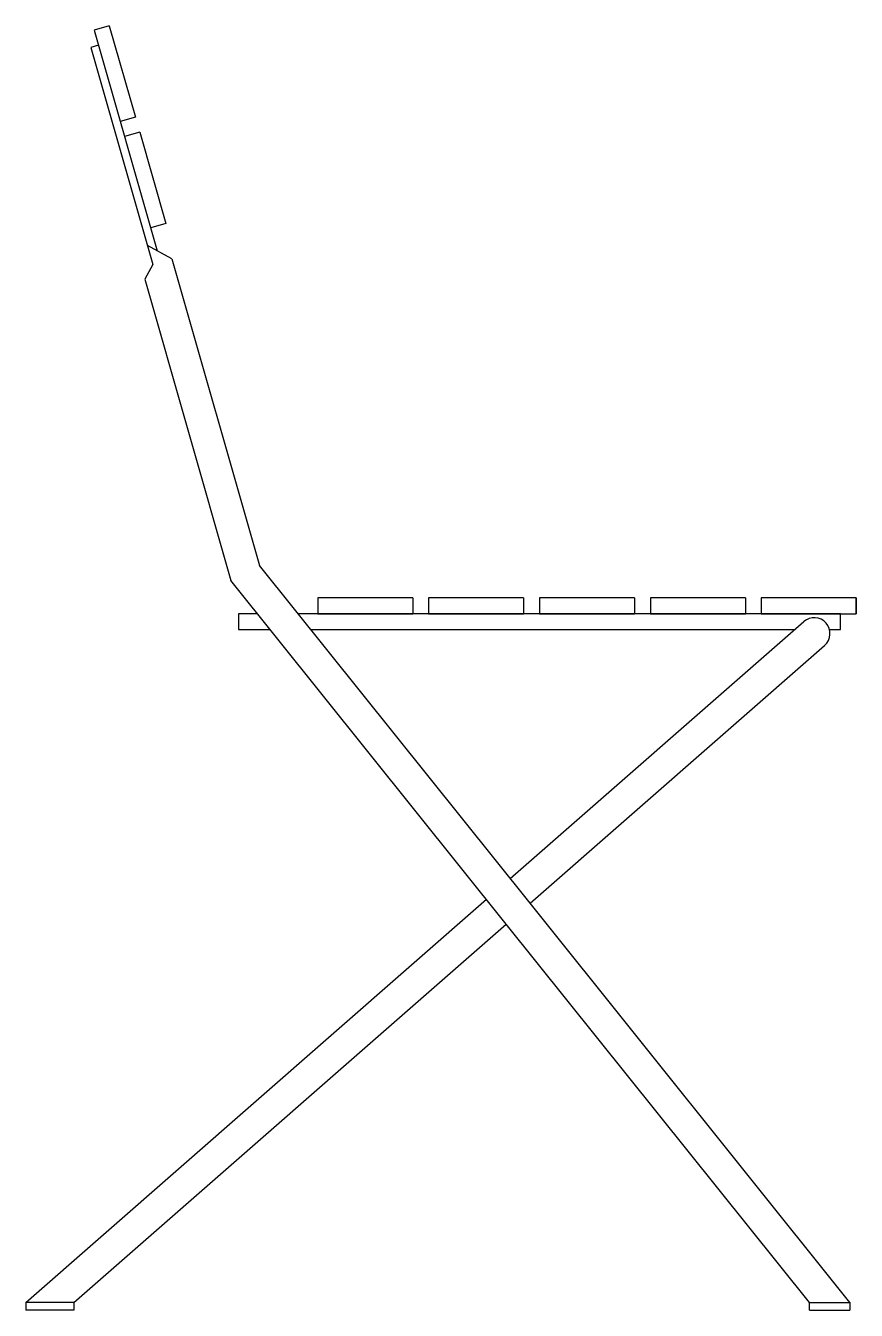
# Model space of a CAD drawing. Extents: x 0 to 52.4, y 0 to 81.1.
import ezdxf

# ---------------------------------------------------------------- set-up
doc = ezdxf.new("R2010")
doc.units = 0
doc.header["$MEASUREMENT"] = 0
doc.layers.get('0').update_dxf_attribs({"linetype": 'CONTINUOUS'})

msp = doc.modelspace()

# ---------------------------------------------------------------- linework, layer by layer
at = {"color": 0, "linetype": 'ByBlock'}
for p, q in [((5.279, 81.141), (4.318, 80.867)), ((4.318, 80.867), (8.301, 66.925)), ((5.279, 81.141), (6.927, 75.372)), ((4.592, 79.905), (4.112, 79.768)), ((4.112, 79.768), (8.026, 66.066)), ((6.927, 75.372), (5.966, 75.098)), ((7.202, 74.411), (6.241, 74.136)), ((7.202, 74.411), (8.85, 68.642)), ((8.85, 68.642), (7.889, 68.367)), ((9.228, 66.41), (7.683, 67.268)), ((8.026, 66.066), (7.511, 65.139)), ((9.228, 66.41), (14.761, 47.045)), ((7.511, 65.139), (12.948, 46.108)), ((31.839, 25.719), (14.761, 47.045)), ((30.332, 24.4), (12.948, 46.108)), ((18.434, 45), (18.434, 44)), ((24.434, 45), (18.434, 45)), ((24.434, 45), (24.434, 44)), ((25.434, 45), (25.434, 44)), ((31.434, 45), (25.434, 45)), ((31.434, 45), (31.434, 44)), ((32.434, 45), (32.434, 44)), ((38.434, 45), (32.434, 45)), ((38.434, 45), (38.434, 44)), ((39.434, 45), (39.434, 44)), ((45.434, 45), (39.434, 45)), ((45.434, 45), (45.434, 44)), ((46.434, 45), (46.434, 44)), ((52.434, 45), (46.434, 45)), ((52.434, 45), (52.434, 44)), ((52.434, 44), (52.434, 45)), ((14.637, 44), (13.434, 44)), ((13.434, 44), (13.434, 43)), ((51.434, 44), (17.199, 44)), ((18.434, 44), (24.434, 44)), ((25.434, 44), (31.434, 44)), ((32.434, 44), (38.434, 44)), ((39.434, 44), (45.434, 44)), ((46.434, 44), (52.434, 44)), ((51.434, 43), (51.434, 44)), ((30.587, 27.281), (49.116, 43.505)), ((13.434, 43), (15.438, 43)), ((18, 43), (48.54, 43)), ((50.744, 43), (51.434, 43)), ((31.839, 25.719), (50.434, 42)), ((0, 0.5), (29.081, 25.963)), ((52.033, 0.5), (31.839, 25.719)), ((3.036, 0.5), (30.332, 24.4)), ((49.471, 0.5), (30.332, 24.4)), ((0, 0.5), (0, 0)), ((3.036, 0.5), (0, 0.5)), ((3.036, 0), (0, 0)), ((3.036, 0.5), (3.036, 0)), ((49.471, 0), (49.471, 0.5)), ((49.471, 0.5), (52.033, 0.5)), ((49.471, 0), (52.033, 0)), ((49.872, 0), (49.872, 0)), ((49.872, 0), (49.872, 0)), ((52.033, 0.5), (52.033, 0))]:
    msp.add_line(p, q, dxfattribs=at)
msp.add_arc((49.775, 42.752), 1, 311.20442, 131.20442, dxfattribs=at)

doc.saveas('drawing.dxf')
